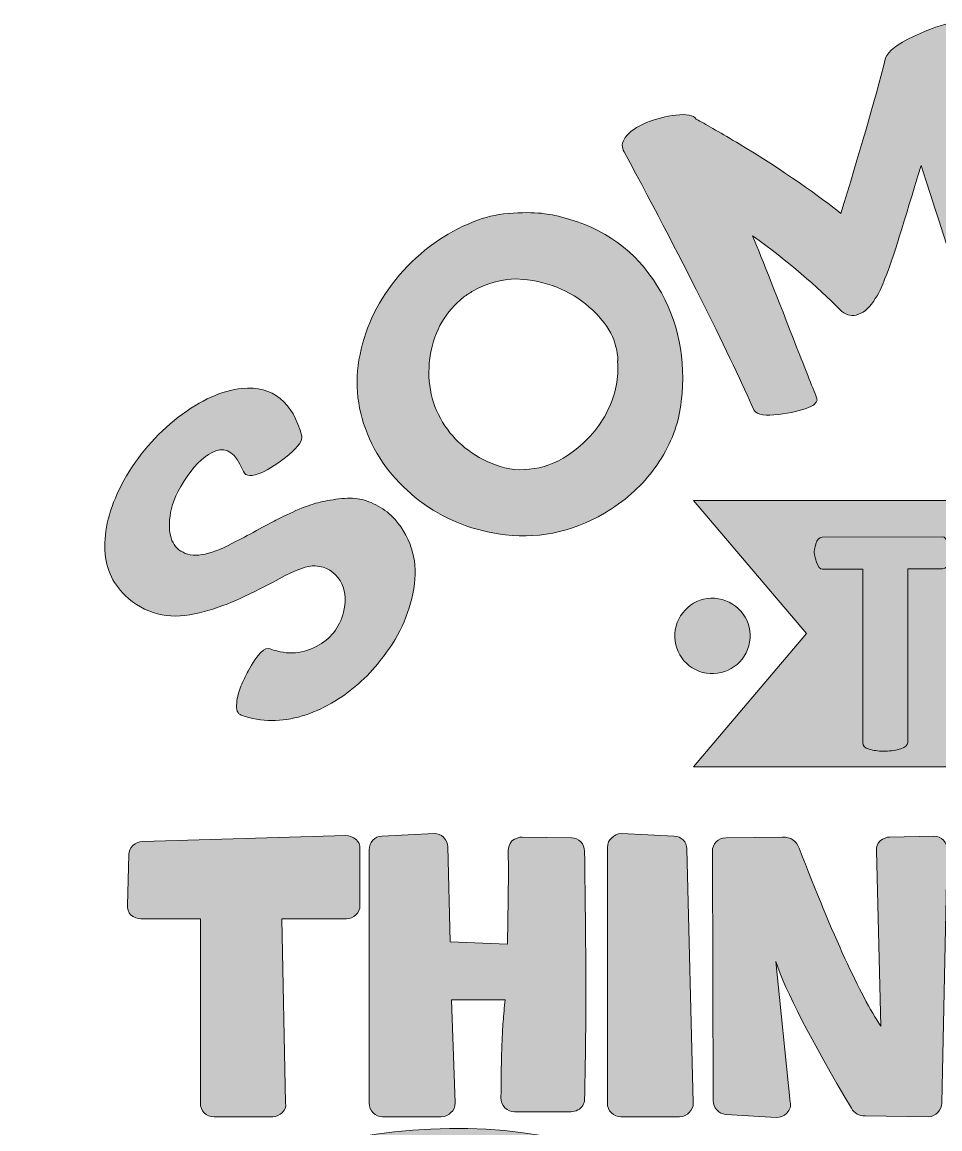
# Model space of a CAD drawing. Header units: inches. Extents: x 65 to 1015, y -999 to -82.
# Drawn here: x 64.9 to 384.3, y -485.1 to -100.1 of the extents above; entities that cross this region are included whole.
import ezdxf

# ---------------------------------------------------------------- set-up
doc = ezdxf.new("R2010")
doc.units = ezdxf.units.IN
doc.header["$MEASUREMENT"] = 0
doc.layers.add('Layer 1', color=7, linetype='Continuous')

# ---------------------------------------------------------------- blocks, each defined once
blk = doc.blocks.new('block 2')
at = {"layer": 'Layer 1', "true_color": 0xffffff}
h = blk.add_hatch(color=7, dxfattribs=at)
h.dxf.hatch_style = 2
h.paths.add_polyline_path([(810.65, -359.1), (298.57, -359.1), (337.96, -312.82), (298.57, -266.53), (810.65, -266.53), (767.32, -312.82)])
at = {"layer": 'Layer 1', "lineweight": 0}
blk.add_lwpolyline([(810.65, -359.1), (298.57, -359.1), (337.96, -312.82), (298.57, -266.53), (810.65, -266.53), (767.32, -312.82), (810.65, -359.1)], dxfattribs=at)
blk = doc.blocks.new('block 5')
at = {"layer": 'Layer 1', "true_color": 0xffffff}
h = blk.add_hatch(color=7, dxfattribs=at)
h.dxf.hatch_style = 2
edge = h.paths.add_edge_path()
edge.add_spline(control_points=[(194.72, -273.14), (200.73, -280.13), (202.77, -288.19), (201.23, -297.23), (199.69, -306.29), (195.81, -314.53), (189.56, -322.22), (187.24, -325.18), (184.71, -327.86), (181.95, -330.28), (175.94, -335.55), (169.48, -339.25), (162.4, -341.44), (155.32, -343.63), (148.28, -343.6), (141.2, -341.23), (139.9, -340.68), (139.35, -339.29), (139.59, -337.05), (139.82, -334.82), (140.32, -332.83), (141.08, -331.09), (141.83, -329.37), (142.66, -327.61), (143.57, -325.83), (146.82, -319.85), (149.44, -317.3), (151.29, -318.12), (157.39, -320.38), (163.01, -319.91), (168.27, -316.74), (172.93, -314.09), (175.81, -309.97), (177.03, -304.24), (177.84, -300.71), (177.37, -297.42), (175.56, -294.37), (173.75, -291.33), (170.87, -289.58), (166.86, -289.21), (164.46, -289.07), (160.29, -290.54), (154.38, -293.77), (152.93, -294.6), (151.92, -295.13), (151.36, -295.32), (146.26, -298.05), (141.73, -300.26), (137.76, -301.91), (133.79, -303.55), (129.53, -304.88), (124.96, -305.93), (120.4, -306.97), (116.08, -306.98), (112.01, -305.92), (107.94, -304.86), (104.18, -302.75), (100.76, -299.52), (96.17, -295.13), (93.76, -289.48), (93.69, -282.51), (93.62, -275.55), (95.8, -267.83), (100.35, -259.49), (105.13, -250.97), (111.49, -243.58), (119.28, -237.53), (127.09, -231.48), (134.52, -228.18), (141.39, -227.53), (152.35, -226.5), (159.14, -232.26), (162.27, -244.16), (162.28, -244.29), (162.29, -244.42), (162.3, -244.56), (162.19, -246.3), (160.27, -248.59), (156.56, -251.51), (152.85, -254.44), (149.71, -256.35), (147.08, -257.23), (144.05, -258.3), (142.24, -257.81), (141.66, -255.74), (139.32, -250.15), (136.21, -247.95), (132.28, -249.23), (129.01, -250.39), (125.68, -253.34), (122.35, -258.11), (119.04, -262.89), (117.13, -267.1), (116.59, -270.68), (115.34, -277.87), (116.85, -282.47), (120.91, -284.52), (125.05, -286.67), (131.19, -285.28), (139.41, -280.69), (140.88, -280), (143.24, -278.73), (146.53, -276.93), (149.42, -275.33), (151.67, -274.13), (153.26, -273.3), (154.86, -272.47), (157.17, -271.37), (160.22, -270.03), (163.26, -268.69), (165.82, -267.77), (167.88, -267.25), (169.95, -266.74), (172.37, -266.3), (175.15, -265.95), (177.92, -265.6), (180.36, -265.64), (182.45, -266.03), (184.55, -266.43), (186.68, -267.23), (188.83, -268.42), (190.98, -269.61), (192.94, -271.19), (194.72, -273.14)], knot_values=[0, 0, 0, 0, 1, 1, 1, 2, 2, 2, 3, 3, 3, 4, 4, 4, 5, 5, 5, 6, 6, 6, 7, 7, 7, 8, 8, 8, 9, 9, 9, 10, 10, 10, 11, 11, 11, 12, 12, 12, 13, 13, 13, 14, 14, 14, 15, 15, 15, 16, 16, 16, 17, 17, 17, 18, 18, 18, 19, 19, 19, 20, 20, 20, 21, 21, 21, 22, 22, 22, 23, 23, 23, 24, 24, 24, 25, 25, 25, 26, 26, 26, 27, 27, 27, 28, 28, 28, 29, 29, 29, 30, 30, 30, 31, 31, 31, 32, 32, 32, 33, 33, 33, 34, 34, 34, 35, 35, 35, 36, 36, 36, 37, 37, 37, 38, 38, 38, 39, 39, 39, 40, 40, 40, 41, 41, 41, 41], degree=3, periodic=1)
at = {"layer": 'Layer 1', "lineweight": 0}
blk.add_open_spline([(194.72, -273.14), (200.73, -280.13), (202.77, -288.19), (201.23, -297.23), (199.69, -306.29), (195.81, -314.53), (189.56, -322.22), (187.24, -325.18), (184.71, -327.86), (181.95, -330.28), (175.94, -335.55), (169.48, -339.25), (162.4, -341.44), (155.32, -343.63), (148.28, -343.6), (141.2, -341.23), (139.9, -340.68), (139.35, -339.29), (139.59, -337.05), (139.82, -334.82), (140.32, -332.83), (141.08, -331.09), (141.83, -329.37), (142.66, -327.61), (143.57, -325.83), (146.82, -319.85), (149.44, -317.3), (151.29, -318.12), (157.39, -320.38), (163.01, -319.91), (168.27, -316.74), (172.93, -314.09), (175.81, -309.97), (177.03, -304.24), (177.84, -300.71), (177.37, -297.42), (175.56, -294.37), (173.75, -291.33), (170.87, -289.58), (166.86, -289.21), (164.46, -289.07), (160.29, -290.54), (154.38, -293.77), (152.93, -294.6), (151.92, -295.13), (151.36, -295.32), (146.26, -298.05), (141.73, -300.26), (137.76, -301.91), (133.79, -303.55), (129.53, -304.88), (124.96, -305.93), (120.4, -306.97), (116.08, -306.98), (112.01, -305.92), (107.94, -304.86), (104.18, -302.75), (100.76, -299.52), (96.17, -295.13), (93.76, -289.48), (93.69, -282.51), (93.62, -275.55), (95.8, -267.83), (100.35, -259.49), (105.13, -250.97), (111.49, -243.58), (119.28, -237.53), (127.09, -231.48), (134.52, -228.18), (141.39, -227.53), (152.35, -226.5), (159.14, -232.26), (162.27, -244.16), (162.28, -244.29), (162.29, -244.42), (162.3, -244.56), (162.19, -246.3), (160.27, -248.59), (156.56, -251.51), (152.85, -254.44), (149.71, -256.35), (147.08, -257.23), (144.05, -258.3), (142.24, -257.81), (141.66, -255.74), (139.32, -250.15), (136.21, -247.95), (132.28, -249.23), (129.01, -250.39), (125.68, -253.34), (122.35, -258.11), (119.04, -262.89), (117.13, -267.1), (116.59, -270.68), (115.34, -277.87), (116.85, -282.47), (120.91, -284.52), (125.05, -286.67), (131.19, -285.28), (139.41, -280.69), (140.88, -280), (143.24, -278.73), (146.53, -276.93), (149.42, -275.33), (151.67, -274.13), (153.26, -273.3), (154.86, -272.47), (157.17, -271.37), (160.22, -270.03), (163.26, -268.69), (165.82, -267.77), (167.88, -267.25), (169.95, -266.74), (172.37, -266.3), (175.15, -265.95), (177.92, -265.6), (180.36, -265.64), (182.45, -266.03), (184.55, -266.43), (186.68, -267.23), (188.83, -268.42), (190.98, -269.61), (192.94, -271.19), (194.72, -273.14)], degree=3, knots=[0, 0, 0, 0, 1, 1, 1, 2, 2, 2, 3, 3, 3, 4, 4, 4, 5, 5, 5, 6, 6, 6, 7, 7, 7, 8, 8, 8, 9, 9, 9, 10, 10, 10, 11, 11, 11, 12, 12, 12, 13, 13, 13, 14, 14, 14, 15, 15, 15, 16, 16, 16, 17, 17, 17, 18, 18, 18, 19, 19, 19, 20, 20, 20, 21, 21, 21, 22, 22, 22, 23, 23, 23, 24, 24, 24, 25, 25, 25, 26, 26, 26, 27, 27, 27, 28, 28, 28, 29, 29, 29, 30, 30, 30, 31, 31, 31, 32, 32, 32, 33, 33, 33, 34, 34, 34, 35, 35, 35, 36, 36, 36, 37, 37, 37, 38, 38, 38, 39, 39, 39, 40, 40, 40, 41, 41, 41, 41], dxfattribs=at)
blk = doc.blocks.new('block 6')
at = {"layer": 'Layer 1', "true_color": 0xffffff}
h = blk.add_hatch(color=7, dxfattribs=at)
h.dxf.hatch_style = 2
edge = h.paths.add_edge_path()
edge.add_spline(control_points=[(252.78, -167.94), (267.64, -171.59), (278.6, -179.85), (286.06, -191.99), (293.53, -204.16), (295.98, -217.54), (294.34, -231.98), (293.64, -238.9), (291.32, -245.45), (287.44, -251.74), (283.56, -258.03), (278.62, -263.29), (272.52, -267.66), (270.93, -268.82), (269.29, -269.9), (267.6, -270.89), (255.88, -277.76), (243.81, -280.14), (230.64, -278.05), (220.6, -276.51), (211.46, -272.78), (203.28, -266.59), (195.1, -260.4), (188.94, -252.71), (185.09, -243.27), (181.24, -233.85), (180.44, -224.01), (182.95, -213.8), (185.28, -203.87), (190.2, -194.67), (197.67, -186.46), (205.14, -178.27), (213.94, -172.36), (223.75, -168.88), (227.22, -167.58), (231.25, -166.77), (235.81, -166.5), (240.37, -166.24), (244, -166.33), (246.71, -166.71), (249.42, -167.1), (251.44, -167.51), (252.78, -167.94)], knot_values=[0, 0, 0, 0, 1, 1, 1, 2, 2, 2, 3, 3, 3, 4, 4, 4, 5, 5, 5, 6, 6, 6, 7, 7, 7, 8, 8, 8, 9, 9, 9, 10, 10, 10, 11, 11, 11, 12, 12, 12, 13, 13, 13, 14, 14, 14, 14], degree=3, periodic=1)
edge = h.paths.add_edge_path()
edge.add_spline(control_points=[(229.69, -254.11), (234.01, -255.76), (238.49, -256.18), (243.16, -255.42), (247.82, -254.66), (252.19, -252.77), (256.32, -249.71), (261.73, -245.8), (265.83, -241.01), (268.7, -235.22), (271.56, -229.43), (272.75, -223.7), (272.15, -217.97), (272.18, -217.89), (272.22, -217.81), (272.25, -217.73), (272.2, -211.35), (268.99, -205.13), (262.32, -199.2), (255.66, -193.3), (247.28, -189.94), (237.14, -189.42), (231.67, -189.46), (226.56, -190.85), (221.89, -193.59), (220.78, -194.24), (219.71, -194.94), (218.66, -195.69), (212.36, -200.72), (208.46, -207.35), (207.07, -215.37), (205.56, -224.27), (207.05, -232.2), (211.26, -239.19), (215.46, -246.18), (221.68, -251.07), (229.69, -254.11)], knot_values=[0, 0, 0, 0, 1, 1, 1, 2, 2, 2, 3, 3, 3, 4, 4, 4, 5, 5, 5, 6, 6, 6, 7, 7, 7, 8, 8, 8, 9, 9, 9, 10, 10, 10, 11, 11, 11, 12, 12, 12, 12], degree=3, periodic=1)
at = {"layer": 'Layer 1', "lineweight": 0}
for points, knots in [([(252.78, -167.94), (267.64, -171.59), (278.6, -179.85), (286.06, -191.99), (293.53, -204.16), (295.98, -217.54), (294.34, -231.98), (293.64, -238.9), (291.32, -245.45), (287.44, -251.74), (283.56, -258.03), (278.62, -263.29), (272.52, -267.66), (270.93, -268.82), (269.29, -269.9), (267.6, -270.89), (255.88, -277.76), (243.81, -280.14), (230.64, -278.05), (220.6, -276.51), (211.46, -272.78), (203.28, -266.59), (195.1, -260.4), (188.94, -252.71), (185.09, -243.27), (181.24, -233.85), (180.44, -224.01), (182.95, -213.8), (185.28, -203.87), (190.2, -194.67), (197.67, -186.46), (205.14, -178.27), (213.94, -172.36), (223.75, -168.88), (227.22, -167.58), (231.25, -166.77), (235.81, -166.5), (240.37, -166.24), (244, -166.33), (246.71, -166.71), (249.42, -167.1), (251.44, -167.51), (252.78, -167.94)], [0, 0, 0, 0, 1, 1, 1, 2, 2, 2, 3, 3, 3, 4, 4, 4, 5, 5, 5, 6, 6, 6, 7, 7, 7, 8, 8, 8, 9, 9, 9, 10, 10, 10, 11, 11, 11, 12, 12, 12, 13, 13, 13, 14, 14, 14, 14]), ([(229.69, -254.11), (234.01, -255.76), (238.49, -256.18), (243.16, -255.42), (247.82, -254.66), (252.19, -252.77), (256.32, -249.71), (261.73, -245.8), (265.83, -241.01), (268.7, -235.22), (271.56, -229.43), (272.75, -223.7), (272.15, -217.97), (272.18, -217.89), (272.22, -217.81), (272.25, -217.73), (272.2, -211.35), (268.99, -205.13), (262.32, -199.2), (255.66, -193.3), (247.28, -189.94), (237.14, -189.42), (231.67, -189.46), (226.56, -190.85), (221.89, -193.59), (220.78, -194.24), (219.71, -194.94), (218.66, -195.69), (212.36, -200.72), (208.46, -207.35), (207.07, -215.37), (205.56, -224.27), (207.05, -232.2), (211.26, -239.19), (215.46, -246.18), (221.68, -251.07), (229.69, -254.11)], [0, 0, 0, 0, 1, 1, 1, 2, 2, 2, 3, 3, 3, 4, 4, 4, 5, 5, 5, 6, 6, 6, 7, 7, 7, 8, 8, 8, 9, 9, 9, 10, 10, 10, 11, 11, 11, 12, 12, 12, 12])]:
    blk.add_open_spline(points, degree=3, knots=knots, dxfattribs=at)
blk = doc.blocks.new('block 7')
at = {"layer": 'Layer 1', "true_color": 0xffffff}
h = blk.add_hatch(color=7, dxfattribs=at)
h.dxf.hatch_style = 2
edge = h.paths.add_edge_path()
edge.add_spline(control_points=[(393.56, -101.71), (396.7, -113.79), (400.98, -133.02), (406.54, -159.37), (410.59, -178.2), (413.72, -192.14), (415.87, -201.18), (415.94, -201.45), (416, -201.72), (416.06, -201.98), (415.85, -202.15), (415.64, -202.31), (415.43, -202.47), (413.7, -204.12), (410.83, -206.25), (406.85, -208.91), (402.87, -211.57), (400.14, -212.8), (398.57, -212.55), (397.64, -212.35), (397.06, -211.83), (396.82, -210.98), (393.19, -197.91), (386.93, -177.56), (377.8, -150), (371.83, -169.52), (368.05, -182.62), (365.22, -189.27), (364.35, -191.97), (363.02, -194.62), (361.23, -197.23), (359.45, -199.85), (357.47, -201.43), (355.26, -201.96), (353.17, -202.46), (351.28, -201.86), (349.59, -200.14), (341.7, -192.04), (331.67, -183.36), (319.16, -174.41), (322.66, -182.91), (327.77, -195.84), (334.5, -213.18), (337.49, -220.71), (339.8, -226.56), (341.45, -230.74), (341.57, -231.04), (341.62, -231.32), (341.59, -231.57), (341.55, -231.82), (341.39, -232.15), (341.1, -232.55), (340.8, -232.97), (340.34, -233.36), (339.71, -233.73), (339.37, -233.86), (339.09, -233.98), (338.87, -234.07), (336.06, -235.2), (332.48, -236.02), (328.1, -236.58), (323.71, -237.14), (320.91, -236.71), (319.71, -235.2), (311.6, -216.89), (296.84, -186.73), (274.47, -145.19), (273.49, -143.72), (273.6, -142.04), (274.84, -140.17), (276.35, -138.18), (278.83, -136.45), (282.27, -135.03), (285.72, -133.61), (289.11, -132.74), (292.45, -132.43), (296.19, -131.96), (298.57, -132.43), (299.58, -133.79), (302.61, -135.52), (307.32, -138.19), (313.59, -141.88), (330.73, -152.2), (342.55, -160.72), (349.92, -166.66), (356.08, -146.11), (361.56, -128.09), (365.48, -112.54), (366.31, -110.26), (369.52, -107.72), (375.15, -105.04), (380.78, -102.36), (385.35, -100.81), (388.79, -100.32), (391.25, -100.06), (392.75, -100.45), (393.28, -101.44), (393.37, -101.53), (393.47, -101.62), (393.56, -101.71)], knot_values=[0, 0, 0, 0, 1, 1, 1, 2, 2, 2, 3, 3, 3, 4, 4, 4, 5, 5, 5, 6, 6, 6, 7, 7, 7, 8, 8, 8, 9, 9, 9, 10, 10, 10, 11, 11, 11, 12, 12, 12, 13, 13, 13, 14, 14, 14, 15, 15, 15, 16, 16, 16, 17, 17, 17, 18, 18, 18, 19, 19, 19, 20, 20, 20, 21, 21, 21, 22, 22, 22, 23, 23, 23, 24, 24, 24, 25, 25, 25, 26, 26, 26, 27, 27, 27, 28, 28, 28, 29, 29, 29, 30, 30, 30, 31, 31, 31, 32, 32, 32, 33, 33, 33, 33], degree=3, periodic=1)
at = {"layer": 'Layer 1', "lineweight": 0}
blk.add_open_spline([(393.56, -101.71), (396.7, -113.79), (400.98, -133.02), (406.54, -159.37), (410.59, -178.2), (413.72, -192.14), (415.87, -201.18), (415.94, -201.45), (416, -201.72), (416.06, -201.98), (415.85, -202.15), (415.64, -202.31), (415.43, -202.47), (413.7, -204.12), (410.83, -206.25), (406.85, -208.91), (402.87, -211.57), (400.14, -212.8), (398.57, -212.55), (397.64, -212.35), (397.06, -211.83), (396.82, -210.98), (393.19, -197.91), (386.93, -177.56), (377.8, -150), (371.83, -169.52), (368.05, -182.62), (365.22, -189.27), (364.35, -191.97), (363.02, -194.62), (361.23, -197.23), (359.45, -199.85), (357.47, -201.43), (355.26, -201.96), (353.17, -202.46), (351.28, -201.86), (349.59, -200.14), (341.7, -192.04), (331.67, -183.36), (319.16, -174.41), (322.66, -182.91), (327.77, -195.84), (334.5, -213.18), (337.49, -220.71), (339.8, -226.56), (341.45, -230.74), (341.57, -231.04), (341.62, -231.32), (341.59, -231.57), (341.55, -231.82), (341.39, -232.15), (341.1, -232.55), (340.8, -232.97), (340.34, -233.36), (339.71, -233.73), (339.37, -233.86), (339.09, -233.98), (338.87, -234.07), (336.06, -235.2), (332.48, -236.02), (328.1, -236.58), (323.71, -237.14), (320.91, -236.71), (319.71, -235.2), (311.6, -216.89), (296.84, -186.73), (274.47, -145.19), (273.49, -143.72), (273.6, -142.04), (274.84, -140.17), (276.35, -138.18), (278.83, -136.45), (282.27, -135.03), (285.72, -133.61), (289.11, -132.74), (292.45, -132.43), (296.19, -131.96), (298.57, -132.43), (299.58, -133.79), (302.61, -135.52), (307.32, -138.19), (313.59, -141.88), (330.73, -152.2), (342.55, -160.72), (349.92, -166.66), (356.08, -146.11), (361.56, -128.09), (365.48, -112.54), (366.31, -110.26), (369.52, -107.72), (375.15, -105.04), (380.78, -102.36), (385.35, -100.81), (388.79, -100.32), (391.25, -100.06), (392.75, -100.45), (393.28, -101.44), (393.37, -101.53), (393.47, -101.62), (393.56, -101.71)], degree=3, knots=[0, 0, 0, 0, 1, 1, 1, 2, 2, 2, 3, 3, 3, 4, 4, 4, 5, 5, 5, 6, 6, 6, 7, 7, 7, 8, 8, 8, 9, 9, 9, 10, 10, 10, 11, 11, 11, 12, 12, 12, 13, 13, 13, 14, 14, 14, 15, 15, 15, 16, 16, 16, 17, 17, 17, 18, 18, 18, 19, 19, 19, 20, 20, 20, 21, 21, 21, 22, 22, 22, 23, 23, 23, 24, 24, 24, 25, 25, 25, 26, 26, 26, 27, 27, 27, 28, 28, 28, 29, 29, 29, 30, 30, 30, 31, 31, 31, 32, 32, 32, 33, 33, 33, 33], dxfattribs=at)
blk = doc.blocks.new('block 4')
at = {"layer": 'Layer 1'}
for name in ['block 7', 'block 6', 'block 5']:
    blk.add_blockref(name, (0, 0), dxfattribs=at)
blk = doc.blocks.new('block 13')
at = {"layer": 'Layer 1', "lineweight": 0}
blk.add_open_spline([(373.14, -350.71), (373.14, -351.63), (372.36, -352.32), (370.75, -352.87), (369.14, -353.38), (367.34, -353.65), (365.32, -353.7), (365.32, -353.7), (364.58, -353.7), (364.58, -353.7), (362.83, -353.7), (361.22, -353.47), (359.74, -353.01), (358.22, -352.59), (357.49, -351.81), (357.49, -350.71), (357.49, -350.71), (357.49, -290.34), (357.49, -290.34), (357.49, -290.34), (343.54, -290.39), (343.54, -290.39), (342.66, -290.39), (341.93, -289.56), (341.42, -287.9), (340.91, -286.24), (340.64, -285.14), (340.59, -284.68), (340.54, -284.17), (340.77, -283.16), (341.19, -281.59), (341.6, -280.07), (342.34, -279.29), (343.4, -279.29), (343.4, -279.29), (385.16, -279.15), (385.16, -279.15), (386.04, -279.15), (386.77, -279.98), (387.28, -281.59), (387.79, -283.25), (388.11, -284.31), (388.15, -284.72), (388.2, -285.18), (387.97, -286.2), (387.55, -287.81), (387.14, -289.42), (386.36, -290.25), (385.3, -290.25), (385.3, -290.25), (373.14, -290.3), (373.14, -290.3), (373.14, -290.3), (373.14, -350.71), (373.14, -350.71)], degree=3, knots=[0, 0, 0, 0, 1, 1, 1, 2, 2, 2, 3, 3, 3, 4, 4, 4, 5, 5, 5, 6, 6, 6, 7, 7, 7, 8, 8, 8, 9, 9, 9, 10, 10, 10, 11, 11, 11, 12, 12, 12, 13, 13, 13, 14, 14, 14, 15, 15, 15, 16, 16, 16, 17, 17, 17, 18, 18, 18, 18], dxfattribs=at)
blk = doc.blocks.new('block 14')
at = {"layer": 'Layer 1', "true_color": 0xffffff}
h = blk.add_hatch(color=7, dxfattribs=at)
h.dxf.hatch_style = 2
edge = h.paths.add_edge_path()
edge.add_spline(control_points=[(126.96, -412.03), (126.96, -412.03), (106.23, -412.03), (106.23, -412.03), (105.08, -412.03), (103.88, -411.59), (102.64, -410.7), (101.93, -409.64), (101.58, -408.54), (101.58, -407.38), (101.58, -407.38), (102.11, -389.71), (102.11, -389.71), (102.11, -388.47), (102.57, -387.4), (103.5, -386.52), (104.44, -385.63), (105.56, -385.19), (106.89, -385.19), (106.89, -385.19), (177.6, -383.06), (177.6, -383.06), (178.75, -383.06), (179.94, -383.51), (181.18, -384.39), (182.07, -385.28), (182.51, -386.38), (182.51, -387.71), (182.51, -387.71), (182.51, -407.38), (182.51, -407.38), (182.51, -408.62), (182.05, -409.71), (181.12, -410.64), (180.19, -411.57), (179.1, -412.03), (177.86, -412.03), (177.86, -412.03), (155.27, -412.03), (155.27, -412.03), (155.27, -412.03), (156.6, -476.09), (156.6, -476.09), (156.86, -477.33), (156.51, -478.44), (155.53, -479.41), (154.56, -480.39), (153.45, -480.88), (152.21, -480.88), (152.21, -480.88), (131.75, -480.88), (131.75, -480.88), (130.33, -480.88), (129.18, -480.43), (128.29, -479.55), (127.4, -478.66), (126.96, -477.51), (126.96, -476.09), (126.96, -476.09), (126.96, -412.03), (126.96, -412.03)], knot_values=[0, 0, 0, 0, 1, 1, 1, 2, 2, 2, 3, 3, 3, 4, 4, 4, 5, 5, 5, 6, 6, 6, 7, 7, 7, 8, 8, 8, 9, 9, 9, 10, 10, 10, 11, 11, 11, 12, 12, 12, 13, 13, 13, 14, 14, 14, 15, 15, 15, 16, 16, 16, 17, 17, 17, 18, 18, 18, 19, 19, 19, 20, 20, 20, 20], degree=3, periodic=1)
h = blk.add_hatch(color=7, dxfattribs=at)
h.dxf.hatch_style = 2
edge = h.paths.add_edge_path()
edge.add_spline(control_points=[(260.66, -388.51), (261.28, -425.1), (261.28, -453.85), (260.66, -474.76), (260.66, -475.56), (260.46, -476.29), (260.06, -476.96), (259.66, -477.62), (259.08, -478.15), (258.33, -478.55), (257.58, -478.95), (256.76, -479.15), (255.87, -479.15), (255.87, -479.15), (236.34, -479.15), (236.34, -479.15), (235.01, -479.15), (233.88, -478.68), (232.95, -477.75), (232.02, -476.82), (231.55, -475.65), (231.55, -474.23), (231.64, -472.37), (231.68, -470.09), (231.68, -467.39), (231.68, -464.68), (231.71, -462.47), (231.75, -460.74), (231.79, -459.01), (231.86, -457.02), (231.95, -454.76), (232.04, -452.5), (232.17, -450.18), (232.35, -447.78), (232.52, -445.39), (232.75, -442.87), (233.01, -440.21), (233.01, -440.21), (214.41, -440.21), (214.41, -440.21), (214.41, -440.21), (215.6, -476.09), (215.6, -476.09), (215.6, -477.6), (215.12, -478.71), (214.14, -479.41), (213.43, -480.39), (212.33, -480.88), (210.82, -480.88), (210.82, -480.88), (190.35, -480.88), (190.35, -480.88), (189.11, -480.88), (188.03, -480.43), (187.1, -479.55), (186.17, -478.66), (185.7, -477.51), (185.7, -476.09), (185.7, -476.09), (185.7, -387.98), (185.7, -387.98), (185.7, -386.74), (186.12, -385.65), (186.96, -384.72), (187.8, -383.79), (188.85, -383.33), (190.09, -383.33), (190.09, -383.33), (208.43, -382.4), (208.43, -382.4), (209.58, -382.4), (210.64, -382.8), (211.62, -383.59), (212.59, -384.84), (213.08, -385.94), (213.08, -386.92), (213.08, -386.92), (213.88, -420.01), (213.88, -420.01), (213.88, -420.01), (233.81, -420.81), (233.81, -420.81), (234.16, -405.74), (234.25, -394.89), (234.08, -388.25), (234.08, -387.27), (234.52, -386.16), (235.41, -384.92), (236.64, -384.04), (237.84, -383.59), (238.99, -383.59), (238.99, -383.59), (256.14, -383.86), (256.14, -383.86), (257.38, -383.86), (258.44, -384.32), (259.33, -385.25), (260.21, -386.19), (260.66, -387.27), (260.66, -388.51)], knot_values=[0, 0, 0, 0, 1, 1, 1, 2, 2, 2, 3, 3, 3, 4, 4, 4, 5, 5, 5, 6, 6, 6, 7, 7, 7, 8, 8, 8, 9, 9, 9, 10, 10, 10, 11, 11, 11, 12, 12, 12, 13, 13, 13, 14, 14, 14, 15, 15, 15, 16, 16, 16, 17, 17, 17, 18, 18, 18, 19, 19, 19, 20, 20, 20, 21, 21, 21, 22, 22, 22, 23, 23, 23, 24, 24, 24, 25, 25, 25, 26, 26, 26, 27, 27, 27, 28, 28, 28, 29, 29, 29, 30, 30, 30, 31, 31, 31, 32, 32, 32, 33, 33, 33, 33], degree=3, periodic=1)
h = blk.add_hatch(color=7, dxfattribs=at)
h.dxf.hatch_style = 2
edge = h.paths.add_edge_path()
edge.add_spline(control_points=[(268.63, -476.09), (268.63, -476.09), (268.63, -387.18), (268.63, -387.18), (268.63, -385.77), (269.16, -384.66), (270.22, -383.86), (270.93, -382.89), (272.04, -382.4), (273.55, -382.4), (273.55, -382.4), (291.89, -383.33), (291.89, -383.33), (293.13, -383.33), (294.17, -383.75), (295.01, -384.59), (295.85, -385.43), (296.27, -386.47), (296.27, -387.71), (296.27, -387.71), (298.53, -476.09), (298.53, -476.09), (298.53, -477.42), (298.04, -478.53), (297.07, -479.41), (296.36, -480.39), (295.25, -480.88), (293.75, -480.88), (293.75, -480.88), (273.28, -480.88), (273.28, -480.88), (272.04, -480.88), (270.95, -480.43), (270.02, -479.55), (269.09, -478.66), (268.63, -477.51), (268.63, -476.09)], knot_values=[0, 0, 0, 0, 1, 1, 1, 2, 2, 2, 3, 3, 3, 4, 4, 4, 5, 5, 5, 6, 6, 6, 7, 7, 7, 8, 8, 8, 9, 9, 9, 10, 10, 10, 11, 11, 11, 12, 12, 12, 12], degree=3, periodic=1)
h = blk.add_hatch(color=7, dxfattribs=at)
h.dxf.hatch_style = 2
edge = h.paths.add_edge_path()
edge.add_spline(control_points=[(305.44, -475.29), (305.44, -475.29), (305.17, -388.51), (305.17, -388.51), (305.17, -387.27), (305.62, -386.19), (306.5, -385.25), (307.39, -384.32), (308.5, -383.86), (309.83, -383.86), (309.83, -383.86), (329.63, -383.59), (329.63, -383.59), (332.46, -383.59), (334.37, -384.88), (335.34, -387.45), (347.12, -417.93), (356.61, -438.57), (363.78, -449.38), (363.78, -449.38), (362.32, -388.25), (362.32, -388.25), (362.14, -387.01), (362.54, -385.9), (363.52, -384.92), (364.76, -384.04), (365.86, -383.59), (366.84, -383.59), (366.84, -383.59), (382.25, -383.33), (382.25, -383.33), (383.58, -383.33), (384.69, -383.79), (385.58, -384.72), (386.46, -385.65), (386.91, -386.74), (386.91, -387.98), (386.91, -387.98), (385.05, -476.09), (385.05, -476.09), (385.05, -477.33), (384.58, -478.44), (383.65, -479.41), (382.72, -480.39), (381.63, -480.88), (380.39, -480.88), (380.39, -480.88), (358.33, -480.61), (358.33, -480.61), (356.21, -480.61), (354.61, -479.72), (353.55, -477.95), (339.37, -454.03), (330.6, -437.02), (327.23, -426.92), (327.23, -426.92), (332.29, -475.83), (332.29, -475.83), (332.55, -477.15), (332.15, -478.44), (331.09, -479.68), (329.94, -480.66), (328.74, -481.14), (327.5, -481.14), (327.5, -481.14), (309.83, -480.08), (309.83, -480.08), (308.58, -479.99), (307.54, -479.48), (306.7, -478.55), (305.86, -477.62), (305.44, -476.54), (305.44, -475.29)], knot_values=[0, 0, 0, 0, 1, 1, 1, 2, 2, 2, 3, 3, 3, 4, 4, 4, 5, 5, 5, 6, 6, 6, 7, 7, 7, 8, 8, 8, 9, 9, 9, 10, 10, 10, 11, 11, 11, 12, 12, 12, 13, 13, 13, 14, 14, 14, 15, 15, 15, 16, 16, 16, 17, 17, 17, 18, 18, 18, 19, 19, 19, 20, 20, 20, 21, 21, 21, 22, 22, 22, 23, 23, 23, 24, 24, 24, 24], degree=3, periodic=1)
at = {"layer": 'Layer 1', "lineweight": 0}
for points, knots in [([(126.96, -412.03), (126.96, -412.03), (106.23, -412.03), (106.23, -412.03), (105.08, -412.03), (103.88, -411.59), (102.64, -410.7), (101.93, -409.64), (101.58, -408.54), (101.58, -407.38), (101.58, -407.38), (102.11, -389.71), (102.11, -389.71), (102.11, -388.47), (102.57, -387.4), (103.5, -386.52), (104.44, -385.63), (105.56, -385.19), (106.89, -385.19), (106.89, -385.19), (177.6, -383.06), (177.6, -383.06), (178.75, -383.06), (179.94, -383.51), (181.18, -384.39), (182.07, -385.28), (182.51, -386.38), (182.51, -387.71), (182.51, -387.71), (182.51, -407.38), (182.51, -407.38), (182.51, -408.62), (182.05, -409.71), (181.12, -410.64), (180.19, -411.57), (179.1, -412.03), (177.86, -412.03), (177.86, -412.03), (155.27, -412.03), (155.27, -412.03), (155.27, -412.03), (156.6, -476.09), (156.6, -476.09), (156.86, -477.33), (156.51, -478.44), (155.53, -479.41), (154.56, -480.39), (153.45, -480.88), (152.21, -480.88), (152.21, -480.88), (131.75, -480.88), (131.75, -480.88), (130.33, -480.88), (129.18, -480.43), (128.29, -479.55), (127.4, -478.66), (126.96, -477.51), (126.96, -476.09), (126.96, -476.09), (126.96, -412.03), (126.96, -412.03)], [0, 0, 0, 0, 1, 1, 1, 2, 2, 2, 3, 3, 3, 4, 4, 4, 5, 5, 5, 6, 6, 6, 7, 7, 7, 8, 8, 8, 9, 9, 9, 10, 10, 10, 11, 11, 11, 12, 12, 12, 13, 13, 13, 14, 14, 14, 15, 15, 15, 16, 16, 16, 17, 17, 17, 18, 18, 18, 19, 19, 19, 20, 20, 20, 20]), ([(260.66, -388.51), (261.28, -425.1), (261.28, -453.85), (260.66, -474.76), (260.66, -475.56), (260.46, -476.29), (260.06, -476.96), (259.66, -477.62), (259.08, -478.15), (258.33, -478.55), (257.58, -478.95), (256.76, -479.15), (255.87, -479.15), (255.87, -479.15), (236.34, -479.15), (236.34, -479.15), (235.01, -479.15), (233.88, -478.68), (232.95, -477.75), (232.02, -476.82), (231.55, -475.65), (231.55, -474.23), (231.64, -472.37), (231.68, -470.09), (231.68, -467.39), (231.68, -464.68), (231.71, -462.47), (231.75, -460.74), (231.79, -459.01), (231.86, -457.02), (231.95, -454.76), (232.04, -452.5), (232.17, -450.18), (232.35, -447.78), (232.52, -445.39), (232.75, -442.87), (233.01, -440.21), (233.01, -440.21), (214.41, -440.21), (214.41, -440.21), (214.41, -440.21), (215.6, -476.09), (215.6, -476.09), (215.6, -477.6), (215.12, -478.71), (214.14, -479.41), (213.43, -480.39), (212.33, -480.88), (210.82, -480.88), (210.82, -480.88), (190.35, -480.88), (190.35, -480.88), (189.11, -480.88), (188.03, -480.43), (187.1, -479.55), (186.17, -478.66), (185.7, -477.51), (185.7, -476.09), (185.7, -476.09), (185.7, -387.98), (185.7, -387.98), (185.7, -386.74), (186.12, -385.65), (186.96, -384.72), (187.8, -383.79), (188.85, -383.33), (190.09, -383.33), (190.09, -383.33), (208.43, -382.4), (208.43, -382.4), (209.58, -382.4), (210.64, -382.8), (211.62, -383.59), (212.59, -384.84), (213.08, -385.94), (213.08, -386.92), (213.08, -386.92), (213.88, -420.01), (213.88, -420.01), (213.88, -420.01), (233.81, -420.81), (233.81, -420.81), (234.16, -405.74), (234.25, -394.89), (234.08, -388.25), (234.08, -387.27), (234.52, -386.16), (235.41, -384.92), (236.64, -384.04), (237.84, -383.59), (238.99, -383.59), (238.99, -383.59), (256.14, -383.86), (256.14, -383.86), (257.38, -383.86), (258.44, -384.32), (259.33, -385.25), (260.21, -386.19), (260.66, -387.27), (260.66, -388.51)], [0, 0, 0, 0, 1, 1, 1, 2, 2, 2, 3, 3, 3, 4, 4, 4, 5, 5, 5, 6, 6, 6, 7, 7, 7, 8, 8, 8, 9, 9, 9, 10, 10, 10, 11, 11, 11, 12, 12, 12, 13, 13, 13, 14, 14, 14, 15, 15, 15, 16, 16, 16, 17, 17, 17, 18, 18, 18, 19, 19, 19, 20, 20, 20, 21, 21, 21, 22, 22, 22, 23, 23, 23, 24, 24, 24, 25, 25, 25, 26, 26, 26, 27, 27, 27, 28, 28, 28, 29, 29, 29, 30, 30, 30, 31, 31, 31, 32, 32, 32, 33, 33, 33, 33]), ([(268.63, -476.09), (268.63, -476.09), (268.63, -387.18), (268.63, -387.18), (268.63, -385.77), (269.16, -384.66), (270.22, -383.86), (270.93, -382.89), (272.04, -382.4), (273.55, -382.4), (273.55, -382.4), (291.89, -383.33), (291.89, -383.33), (293.13, -383.33), (294.17, -383.75), (295.01, -384.59), (295.85, -385.43), (296.27, -386.47), (296.27, -387.71), (296.27, -387.71), (298.53, -476.09), (298.53, -476.09), (298.53, -477.42), (298.04, -478.53), (297.07, -479.41), (296.36, -480.39), (295.25, -480.88), (293.75, -480.88), (293.75, -480.88), (273.28, -480.88), (273.28, -480.88), (272.04, -480.88), (270.95, -480.43), (270.02, -479.55), (269.09, -478.66), (268.63, -477.51), (268.63, -476.09)], [0, 0, 0, 0, 1, 1, 1, 2, 2, 2, 3, 3, 3, 4, 4, 4, 5, 5, 5, 6, 6, 6, 7, 7, 7, 8, 8, 8, 9, 9, 9, 10, 10, 10, 11, 11, 11, 12, 12, 12, 12]), ([(305.44, -475.29), (305.44, -475.29), (305.17, -388.51), (305.17, -388.51), (305.17, -387.27), (305.62, -386.19), (306.5, -385.25), (307.39, -384.32), (308.5, -383.86), (309.83, -383.86), (309.83, -383.86), (329.63, -383.59), (329.63, -383.59), (332.46, -383.59), (334.37, -384.88), (335.34, -387.45), (347.12, -417.93), (356.61, -438.57), (363.78, -449.38), (363.78, -449.38), (362.32, -388.25), (362.32, -388.25), (362.14, -387.01), (362.54, -385.9), (363.52, -384.92), (364.76, -384.04), (365.86, -383.59), (366.84, -383.59), (366.84, -383.59), (382.25, -383.33), (382.25, -383.33), (383.58, -383.33), (384.69, -383.79), (385.58, -384.72), (386.46, -385.65), (386.91, -386.74), (386.91, -387.98), (386.91, -387.98), (385.05, -476.09), (385.05, -476.09), (385.05, -477.33), (384.58, -478.44), (383.65, -479.41), (382.72, -480.39), (381.63, -480.88), (380.39, -480.88), (380.39, -480.88), (358.33, -480.61), (358.33, -480.61), (356.21, -480.61), (354.61, -479.72), (353.55, -477.95), (339.37, -454.03), (330.6, -437.02), (327.23, -426.92), (327.23, -426.92), (332.29, -475.83), (332.29, -475.83), (332.55, -477.15), (332.15, -478.44), (331.09, -479.68), (329.94, -480.66), (328.74, -481.14), (327.5, -481.14), (327.5, -481.14), (309.83, -480.08), (309.83, -480.08), (308.58, -479.99), (307.54, -479.48), (306.7, -478.55), (305.86, -477.62), (305.44, -476.54), (305.44, -475.29)], [0, 0, 0, 0, 1, 1, 1, 2, 2, 2, 3, 3, 3, 4, 4, 4, 5, 5, 5, 6, 6, 6, 7, 7, 7, 8, 8, 8, 9, 9, 9, 10, 10, 10, 11, 11, 11, 12, 12, 12, 13, 13, 13, 14, 14, 14, 15, 15, 15, 16, 16, 16, 17, 17, 17, 18, 18, 18, 19, 19, 19, 20, 20, 20, 21, 21, 21, 22, 22, 22, 23, 23, 23, 24, 24, 24, 24])]:
    blk.add_open_spline(points, degree=3, knots=knots, dxfattribs=at)
blk = doc.blocks.new('block 15')
at = {"layer": 'Layer 1', "true_color": 0xffffff}
h = blk.add_hatch(color=7, dxfattribs=at)
h.dxf.hatch_style = 2
edge = h.paths.add_edge_path()
edge.add_spline(control_points=[(137.1, -661.71), (137.1, -639.74), (138.04, -617.46), (138.36, -595.49), (138.99, -555.63), (135.85, -592.04), (113.25, -576.34), (101.64, -567.87), (64.91, -542.45), (83.43, -528.95), (138.04, -492.23), (209.92, -470.57), (277.71, -495.99), (330.76, -515.45), (346.14, -545.9), (341.74, -578.85), (331.38, -655.44), (213.69, -745.83), (210.86, -748.65), (204.9, -774.39), (212.12, -803.27), (211.8, -829.63), (210.55, -854.11), (183.55, -839.68), (168.49, -834.97), (158.13, -831.83), (137.42, -827.12), (136.48, -813.62), (135.85, -804.21), (137.1, -793.22), (136.79, -782.87), (134.9, -742.38), (137.73, -702.2), (137.1, -661.71)], knot_values=[0, 0, 0, 0, 1, 1, 1, 2, 2, 2, 3, 3, 3, 4, 4, 4, 5, 5, 5, 6, 6, 6, 7, 7, 7, 8, 8, 8, 9, 9, 9, 10, 10, 10, 11, 11, 11, 11], degree=3, periodic=1)
edge = h.paths.add_edge_path()
edge.add_spline(control_points=[(96.3, -540.25), (97.87, -542.13), (99.75, -544.33), (101.95, -546.53), (153.42, -513.57), (216.82, -496.62), (275.83, -518.59), (292.47, -524.87), (311.61, -534.29), (321.97, -549.66), (313.49, -530.2), (291.21, -518.59), (271.75, -511.37), (212.43, -489.09), (147.77, -506.67), (96.3, -540.25)], knot_values=[0, 0, 0, 0, 1, 1, 1, 2, 2, 2, 3, 3, 3, 4, 4, 4, 5, 5, 5, 5], degree=3, periodic=1)
edge = h.paths.add_edge_path()
edge.add_spline(control_points=[(153.42, -572.58), (163.47, -603.34), (142.75, -807.35), (156.88, -813.62), (156.88, -785.38), (173.82, -585.45), (153.42, -572.58)], knot_values=[0, 0, 0, 0, 1, 1, 1, 2, 2, 2, 2], degree=3, periodic=1)
edge = h.paths.add_edge_path()
edge.add_spline(control_points=[(208.98, -662.66), (222.47, -660.46), (264.22, -606.16), (280.22, -565.67), (302.82, -509.18), (168.49, -553.74), (181.36, -557.2), (188.26, -559.08), (212.12, -575.4), (212.74, -588.58), (213.37, -620.91), (205.52, -661.09), (208.98, -662.66)], knot_values=[0, 0, 0, 0, 1, 1, 1, 2, 2, 2, 3, 3, 3, 4, 4, 4, 4], degree=3, periodic=1)
edge = h.paths.add_edge_path()
edge.add_spline(control_points=[(295.6, -571.95), (291.84, -592.04), (225.3, -704.09), (196.74, -673.96), (219.34, -718.52), (278.34, -620.6), (283.68, -610.87), (288.07, -603.34), (295.92, -583.88), (295.6, -571.95)], knot_values=[0, 0, 0, 0, 1, 1, 1, 2, 2, 2, 3, 3, 3, 3], degree=3, periodic=1)
at = {"layer": 'Layer 1', "lineweight": 0}
blk.add_open_spline([(137.1, -661.71), (137.1, -639.74), (138.04, -617.46), (138.36, -595.49), (138.99, -555.63), (135.85, -592.04), (113.25, -576.34), (101.64, -567.87), (64.91, -542.45), (83.43, -528.95), (138.04, -492.23), (209.92, -470.57), (277.71, -495.99), (330.76, -515.45), (346.14, -545.9), (341.74, -578.85), (331.38, -655.44), (213.69, -745.83), (210.86, -748.65), (204.9, -774.39), (212.12, -803.27), (211.8, -829.63), (210.55, -854.11), (183.55, -839.68), (168.49, -834.97), (158.13, -831.83), (137.42, -827.12), (136.48, -813.62), (135.85, -804.21), (137.1, -793.22), (136.79, -782.87), (134.9, -742.38), (137.73, -702.2), (137.1, -661.71)], degree=3, knots=[0, 0, 0, 0, 1, 1, 1, 2, 2, 2, 3, 3, 3, 4, 4, 4, 5, 5, 5, 6, 6, 6, 7, 7, 7, 8, 8, 8, 9, 9, 9, 10, 10, 10, 11, 11, 11, 11], dxfattribs=at)

msp = doc.modelspace()

# ---------------------------------------------------------------- hatches: boundary and pattern name
at = {"layer": 'Layer 1', "true_color": 0xffffff}
h = msp.add_hatch(color=7, dxfattribs=at)
h.dxf.hatch_style = 2
edge = h.paths.add_edge_path()
edge.add_spline(control_points=[(308.56, -300.95), (315.56, -302.82), (319.71, -310.01), (317.84, -317.01), (315.97, -324), (308.78, -328.15), (301.78, -326.28), (294.79, -324.41), (290.64, -317.22), (292.51, -310.23), (294.38, -303.23), (301.57, -299.08), (308.56, -300.95)], knot_values=[0, 0, 0, 0, 1, 1, 1, 2, 2, 2, 3, 3, 3, 4, 4, 4, 4], degree=3, periodic=1)

# ---------------------------------------------------------------- linework, layer by layer
at = {"layer": 'Layer 1', "lineweight": 0}
msp.add_open_spline([(308.56, -300.95), (315.56, -302.82), (319.71, -310.01), (317.84, -317.01), (315.97, -324), (308.78, -328.15), (301.78, -326.28), (294.79, -324.41), (290.64, -317.22), (292.51, -310.23), (294.38, -303.23), (301.57, -299.08), (308.56, -300.95)], degree=3, knots=[0, 0, 0, 0, 1, 1, 1, 2, 2, 2, 3, 3, 3, 4, 4, 4, 4], dxfattribs=at)

# ---------------------------------------------------------------- block references
at = {"layer": 'Layer 1'}
for name in ['block 4', 'block 2', 'block 13', 'block 14', 'block 15']:
    msp.add_blockref(name, (0, 0), dxfattribs=at)

doc.saveas('drawing.dxf')
